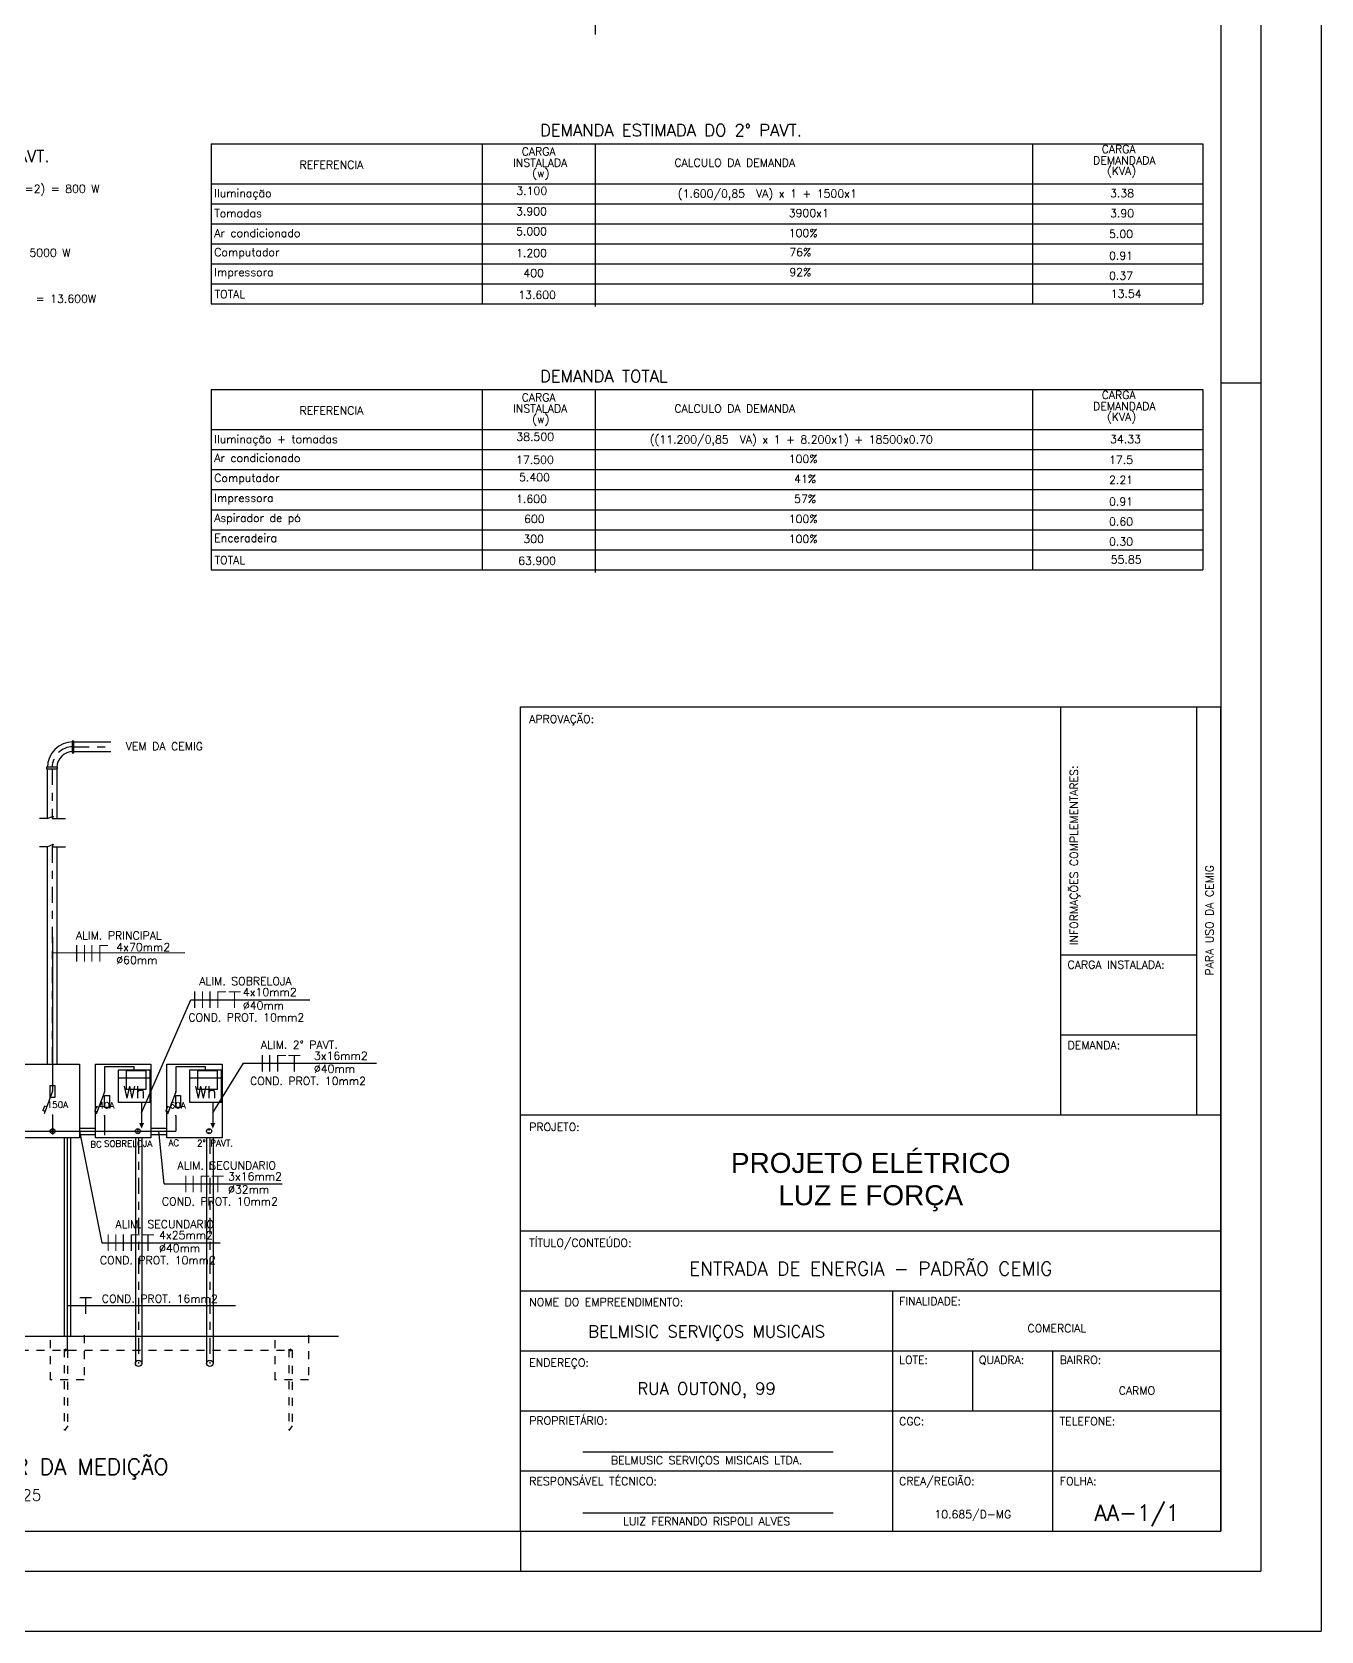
# Model space of a CAD drawing. Extents: x 44 to 87.6, y -168.1 to -136.9.
# Drawn here: x 71.46 to 87.57, y -168.12 to -148.13 of the extents above; entities that cross this region are included whole.
import ezdxf
from ezdxf.enums import TextEntityAlignment as Align

# ---------------------------------------------------------------- set-up
doc = ezdxf.new("R2010")
doc.units = 0
doc.header["$LTSCALE"] = 0.4
doc.header["$MEASUREMENT"] = 0
doc.linetypes.add('DASHDOT', pattern=[1, 0.5, -0.25, 0, -0.25])
doc.linetypes.add('HIDDEN', pattern=[0.375, 0.25, -0.125])
doc.layers.get('0').update_dxf_attribs({"linetype": 'CONTINUOUS'})
for name, color, linetype in [('CARIMBO', 3, 'CONTINUOUS'), ('FORMATO', 2, 'CONTINUOUS'), ('MEDICAO', 4, 'CONTINUOUS'), ('NOTAS', 3, 'CONTINUOUS'), ('TEXT_MEDICAO', 2, 'CONTINUOUS'), ('TITULOS', 6, 'CONTINUOUS')]:
    doc.layers.add(name, color=color, linetype=linetype)
doc.styles.add('ROMANS', font='romans.shx')
doc.styles.add('SANSSERIF', font='sas_____.pfb')

# ---------------------------------------------------------------- blocks, each defined once
blk = doc.blocks.new('A1')
at = {"layer": 'FORMATO', "color": 1}
for p, q in [((0.75, 30.45), (0.75, -0.75)), ((-0.5, 14.85), (0, 14.85)), ((-9.25, 0.5), (-9.25, 0)), ((-42.8, -0.75), (0.75, -0.75))]:
    blk.add_line(p, q, dxfattribs=at)
at = {"layer": 'FORMATO'}
for p in [(0, 29.7), (-42.05, 0)]:
    blk.add_line(p, (0, 0), dxfattribs=at)
at = {"layer": 'FORMATO', "color": 8}
for p in [(-0.5, 29.2), (-40.8, 0.5)]:
    blk.add_line(p, (-0.5, 0.5), dxfattribs=at)
blk = doc.blocks.new('A1_50')
at = {"layer": 'FORMATO'}
blk.add_blockref('A1', (42.8, 0.75), dxfattribs=at)
blk = doc.blocks.new('FAFANETE')
at = {"const_width": 0.015}
for points in [[(0.105, 0.105), (0.105, -0.105)], [(0.198, 0.105), (0.198, -0.105)], [(0.297, 0.105), (0.297, -0.105)], [(0.302, 0.098), (0.4, 0.098)], [(0.43, 0.098), (0.58, 0.098)], [(0.505, 0.105), (0.505, -0.105)]]:
    blk.add_lwpolyline(points, dxfattribs=at)
at = {"style": 'ROMANS'}
for tag, p in [('C', (0.095, 0.147)), ('B', (0.409, -0.25))]:
    blk.add_attdef(tag, p, '', height=0.1, dxfattribs=at)
blk = doc.blocks.new('TERRA')
at = {"const_width": 0.015}
for points in [[(-0.004, 0.098), (0.148, 0.098)], [(0.071, 0.105), (0.071, -0.105)]]:
    blk.add_lwpolyline(points, dxfattribs=at)
at = {"style": 'ROMANS', "flags": 1}
blk.add_attdef('C', (0.026, 0.118), '', height=0.1, dxfattribs=at)
at = {"style": 'ROMANS'}
blk.add_attdef('B', (0.026, -0.251), '', height=0.1, dxfattribs=at)
blk = doc.blocks.new('FAFAFANT')
at = {"const_width": 0.015}
for points in [[(0.008, 0.105), (0.008, -0.105)], [(0.105, 0.105), (0.105, -0.105)], [(0.198, 0.105), (0.198, -0.105)], [(0.297, 0.105), (0.297, -0.105)], [(0.302, 0.098), (0.4, 0.098)], [(0.43, 0.098), (0.58, 0.098)], [(0.505, 0.105), (0.505, -0.105)]]:
    blk.add_lwpolyline(points, dxfattribs=at)
at = {"style": 'ROMANS'}
for tag, p in [('C', (0.095, 0.147)), ('B', (0.42, -0.243))]:
    blk.add_attdef(tag, p, '', height=0.1, dxfattribs=at)
blk = doc.blocks.new('FAFAFANE')
at = {"const_width": 0.015}
for points in [[(0.0075, 0.105), (0.0075, -0.105)], [(0.105, 0.105), (0.105, -0.105)], [(0.1975, 0.105), (0.1975, -0.105)], [(0.2975, 0.105), (0.2975, -0.105)], [(0.3025, 0.0975), (0.4, 0.0975)]]:
    blk.add_lwpolyline(points, dxfattribs=at)
at = {"style": 'ROMANS'}
blk.add_attdef('C', (0.105, 0.12), '', height=0.1, dxfattribs=at)

msp = doc.modelspace()

# ---------------------------------------------------------------- linework, layer by layer
at = {"color": 2}
for p, q in [((78.343, -165.877), (81.47, -165.877)), ((78.343, -166.639), (81.47, -166.639))]:
    msp.add_line(p, q, dxfattribs=at)
at = {"layer": 'CARIMBO', "color": 8}
for p, q in [((77.566, -156.566), (86.316, -156.566)), ((77.566, -166.866), (77.566, -156.566))]:
    msp.add_line(p, q, dxfattribs=at)
at = {"layer": 'CARIMBO'}
for p, q in [((84.316, -161.666), (84.316, -156.566)), ((86.016, -161.666), (86.016, -156.566)), ((84.316, -159.666), (86.016, -159.666)), ((84.316, -160.666), (86.016, -160.666)), ((82.216, -166.866), (82.216, -163.866)), ((83.216, -165.366), (83.216, -164.616)), ((84.216, -166.866), (84.216, -164.616))]:
    msp.add_line(p, q, dxfattribs=at)
at = {"layer": 'CARIMBO', "color": 1}
for p, q in [((86.316, -166.866), (86.316, -156.566)), ((77.566, -166.866), (86.316, -166.866))]:
    msp.add_line(p, q, dxfattribs=at)
at = {"layer": 'CARIMBO', "color": 5}
for p, q in [((77.566, -161.666), (86.316, -161.666)), ((77.566, -163.116), (86.316, -163.116)), ((77.566, -163.866), (86.316, -163.866)), ((77.566, -164.616), (86.316, -164.616)), ((77.566, -165.366), (86.316, -165.366)), ((77.566, -166.116), (86.316, -166.116))]:
    msp.add_line(p, q, dxfattribs=at)
at = {"layer": 'MEDICAO', "color": 1}
for p, q in [((71.976, -157.005), (72.447, -157.005)), ((71.976, -157.125), (72.447, -157.125)), ((71.654, -157.34), (71.654, -157.961)), ((71.774, -157.34), (71.774, -157.961)), ((71.654, -157.961), (71.559, -157.961)), ((71.654, -157.961), (71.728, -157.931)), ((71.728, -157.931), (71.714, -157.961)), ((71.714, -157.961), (71.881, -157.961)), ((71.654, -158.315), (71.559, -158.315)), ((71.654, -158.315), (71.728, -158.285)), ((71.654, -158.318), (71.654, -161.031)), ((71.728, -158.285), (71.714, -158.315)), ((71.714, -158.315), (71.881, -158.315)), ((71.774, -158.318), (71.774, -161.031)), ((72.059, -161.83), (72.259, -161.83)), ((72.949, -161.83), (73.149, -161.83)), ((71.865, -161.951), (71.865, -164.431)), ((71.945, -161.951), (71.945, -164.431)), ((72.059, -161.91), (72.259, -161.91)), ((72.755, -161.951), (72.755, -164.771)), ((72.835, -161.951), (72.835, -164.771)), ((72.949, -161.91), (73.149, -161.91)), ((73.645, -161.951), (73.645, -164.771)), ((73.725, -161.951), (73.725, -164.771)), ((68.222, -164.431), (75.294, -164.431))]:
    msp.add_line(p, q, dxfattribs=at)
at = {"layer": 'MEDICAO', "color": 1, "linetype": 'DASHDOT'}
for p, q in [((71.976, -157.065), (72.447, -157.065)), ((71.714, -157.34), (71.714, -157.961)), ((71.714, -158.318), (71.714, -161.031)), ((72.059, -161.87), (72.259, -161.87)), ((72.795, -161.951), (72.795, -164.771)), ((72.949, -161.87), (73.149, -161.87)), ((73.685, -161.951), (73.685, -164.771))]:
    msp.add_line(p, q, dxfattribs=at)
at = {"layer": 'MEDICAO'}
for p, q in [((71.721, -159.443), (71.721, -161.369)), ((72.369, -161.065), (72.369, -161.376)), ((72.741, -161.065), (72.369, -161.065)), ((72.941, -161.109), (72.541, -161.109)), ((72.541, -161.109), (72.541, -161.509)), ((72.741, -161.109), (72.741, -161.065)), ((72.941, -161.509), (72.941, -161.109)), ((73.631, -161.065), (73.259, -161.065)), ((73.259, -161.065), (73.259, -161.376)), ((73.831, -161.109), (73.431, -161.109)), ((73.431, -161.109), (73.431, -161.509)), ((73.631, -161.109), (73.631, -161.065)), ((73.831, -161.509), (73.831, -161.109)), ((71.721, -161.369), (71.616, -161.651)), ((72.369, -161.376), (72.265, -161.658)), ((73.259, -161.376), (73.155, -161.658)), ((72.541, -161.509), (72.941, -161.509)), ((73.431, -161.509), (73.831, -161.509)), ((71.721, -161.669), (71.721, -161.913)), ((72.369, -161.676), (72.369, -161.92)), ((73.259, -161.676), (73.259, -161.87)), ((69.699, -161.87), (73.259, -161.87)), ((71.905, -161.951), (71.905, -164.604))]:
    msp.add_line(p, q, dxfattribs=at)
at = {"layer": 'MEDICAO', "color": 2}
for p, q in [((72.941, -161.209), (72.541, -161.209)), ((73.831, -161.209), (73.431, -161.209)), ((71.62, -161.556), (71.599, -161.612)), ((71.627, -161.622), (71.599, -161.612)), ((71.648, -161.566), (71.62, -161.556)), ((72.268, -161.563), (72.247, -161.619)), ((72.275, -161.629), (72.247, -161.619)), ((72.296, -161.573), (72.268, -161.563)), ((72.833, -161.509), (72.833, -161.769)), ((73.158, -161.563), (73.137, -161.619)), ((73.165, -161.629), (73.137, -161.619)), ((73.186, -161.573), (73.158, -161.563)), ((73.723, -161.509), (73.723, -161.769))]:
    msp.add_line(p, q, dxfattribs=at)
at = {"layer": 'MEDICAO', "color": 1, "linetype": 'HIDDEN'}
for p, q in [((71.695, -164.98), (71.695, -164.431)), ((71.695, -164.431), (72.114, -164.431)), ((72.114, -164.419), (72.114, -164.977)), ((74.5, -164.431), (74.919, -164.431)), ((74.5, -164.98), (74.5, -164.431)), ((74.919, -164.419), (74.919, -164.977)), ((68.72, -164.604), (74.694, -164.604)), ((71.866, -164.592), (71.866, -165.606)), ((71.909, -164.601), (71.909, -165.549)), ((74.671, -164.592), (74.671, -165.606)), ((74.714, -164.601), (74.714, -165.549)), ((72.114, -164.977), (71.7, -164.977)), ((74.919, -164.977), (74.505, -164.977)), ((71.91, -165.55), (71.868, -165.61)), ((74.714, -165.55), (74.673, -165.61))]:
    msp.add_line(p, q, dxfattribs=at)
at = {"layer": 'MEDICAO', "color": 1}
for points in [[(71.965, -157.142), (71.985, -157.142), (71.985, -156.997), (71.965, -156.997)], [(71.644, -157.34), (71.784, -157.34), (71.784, -157.319), (71.644, -157.319)], [(71.369, -161.951), (71.369, -161.031), (72.059, -161.031), (72.059, -161.951)], [(72.259, -161.951), (72.259, -161.031), (72.949, -161.031), (72.949, -161.951)], [(73.149, -161.951), (73.149, -161.031), (73.839, -161.031), (73.839, -161.951)], [(72.886, -161.11), (72.886, -161.35), (72.646, -161.35), (72.646, -161.11)], [(73.776, -161.11), (73.776, -161.35), (73.536, -161.35), (73.536, -161.11)], [(71.689, -161.45), (71.689, -161.299), (71.749, -161.299), (71.749, -161.45)], [(72.37, -161.575), (72.37, -161.424), (72.43, -161.424), (72.43, -161.575)], [(73.26, -161.575), (73.26, -161.424), (73.32, -161.424), (73.32, -161.575)]]:
    msp.add_lwpolyline(points, close=True, dxfattribs=at)
at = {"layer": 'MEDICAO'}
for points, const_width in [([(71.726, -161.369, 1), (71.716, -161.369, 1)], 0.01), ([(72.374, -161.376, 1), (72.364, -161.376, 1)], 0.01), ([(73.264, -161.376, 1), (73.254, -161.376, 1)], 0.01), ([(71.729, -161.863, -1), (71.714, -161.863, -1)], 0.015), ([(71.726, -161.669, 1), (71.716, -161.669, 1)], 0.01), ([(72.374, -161.676, 1), (72.364, -161.676, 1)], 0.01), ([(73.264, -161.676, 1), (73.254, -161.676, 1)], 0.01), ([(72.362, -161.87, 1), (72.377, -161.87, 1)], 0.015)]:
    msp.add_lwpolyline(points, format="xyb", close=True, dxfattribs=dict(at, const_width=const_width))
for points in [[(72.833, -161.769, 0.06, 0, 0), (72.833, -161.837, 0, 0, 0)], [(73.723, -161.769, 0.06, 0, 0), (73.723, -161.837, 0, 0, 0)]]:
    msp.add_lwpolyline(points, format="xyseb", dxfattribs=at)
at = {"layer": 'MEDICAO', "color": 1}
for centre, radius in [((71.722, -161.87), 0.0315), ((71.722, -161.853), 0.00291), ((72.786, -161.87), 0.0315), ((72.786, -161.853), 0.00291), ((73.676, -161.87), 0.0315), ((73.676, -161.853), 0.00291), ((71.722, -161.889), 0.00291), ((72.786, -161.889), 0.00291), ((73.676, -161.889), 0.00291), ((72.795, -164.771), 0.04), ((73.685, -164.771), 0.04)]:
    msp.add_circle(centre, radius, dxfattribs=at)
for centre, radius, start, end in [((71.976, -157.325), 0.32, 90, 180), ((71.976, -157.325), 0.2, 90, 180), ((71.885, -164.604), 0.01, 0, 180), ((71.885, -164.604), 0.01, 180, 0), ((74.694, -164.604), 0.01, 0, 180), ((74.694, -164.604), 0.01, 180, 0)]:
    msp.add_arc(centre, radius, start, end, dxfattribs=at)
at = {"layer": 'MEDICAO', "color": 1, "linetype": 'DASHDOT'}
msp.add_arc((71.976, -157.325), 0.26, 90, 180, dxfattribs=at)
at = {"layer": 'NOTAS'}
for p, q in [((78.498, -146.131), (78.498, -148.164)), ((73.703, -149.531), (86.091, -149.531)), ((73.703, -149.531), (73.703, -151.531)), ((77.086, -149.531), (77.086, -151.531)), ((78.498, -149.531), (78.498, -151.564)), ((83.96, -149.531), (83.96, -151.531)), ((86.091, -149.531), (86.091, -151.531)), ((73.703, -150.031), (86.091, -150.031)), ((73.703, -151.281), (86.091, -151.281)), ((73.703, -151.531), (86.091, -151.531)), ((73.703, -152.603), (86.091, -152.603)), ((73.703, -152.603), (73.703, -154.853)), ((77.086, -152.603), (77.086, -154.853)), ((78.498, -152.603), (78.498, -154.887)), ((83.96, -152.603), (83.96, -154.853)), ((86.091, -152.603), (86.091, -154.853)), ((73.703, -153.103), (86.091, -153.103)), ((73.703, -154.603), (86.091, -154.603)), ((73.703, -154.853), (86.091, -154.853))]:
    msp.add_line(p, q, dxfattribs=at)
at = {"layer": 'NOTAS', "color": 2}
for p, q in [((73.703, -150.281), (86.091, -150.281)), ((73.703, -150.531), (86.091, -150.531)), ((73.703, -150.781), (86.091, -150.781)), ((73.703, -151.031), (86.091, -151.031)), ((73.703, -151.281), (86.091, -151.281)), ((73.703, -151.281), (86.091, -151.281)), ((73.703, -151.281), (86.091, -151.281)), ((73.703, -153.353), (86.091, -153.353)), ((73.703, -153.603), (86.091, -153.603)), ((73.703, -153.853), (86.091, -153.853)), ((73.703, -154.103), (86.091, -154.103)), ((73.703, -154.353), (86.091, -154.353)), ((73.703, -154.603), (86.091, -154.603)), ((73.703, -154.603), (86.091, -154.603)), ((73.703, -154.603), (86.091, -154.603))]:
    msp.add_line(p, q, dxfattribs=at)
at = {"layer": 'TEXT_MEDICAO'}
for p, q in [((73.373, -159.641), (71.721, -159.646)), ((72.833, -161.639), (73.446, -160.227)), ((73.446, -160.227), (74.935, -160.227)), ((73.723, -161.639), (74.105, -161.021)), ((74.105, -161.021), (75.766, -161.021)), ((72.059, -161.87), (72.338, -163.263)), ((73.113, -162.529), (73.049, -161.87)), ((73.113, -162.529), (74.589, -162.529)), ((72.338, -163.263), (73.814, -163.263)), ((71.905, -164.049), (74.005, -164.049))]:
    msp.add_line(p, q, dxfattribs=at)

# ---------------------------------------------------------------- block references
msp.add_blockref('A1_50', (44.016, -168.116))
for name, p in [('FAFAFANE', (72.014, -159.646)), ('FAFAFANT', (73.489, -160.227)), ('FAFANETE', (74.235, -161.021)), ('FAFANETE', (73.28, -162.529)), ('FAFAFANT', (72.407, -163.263)), ('TERRA', (72.063, -164.049))]:
    msp.add_blockref(name, p, dxfattribs=at)

# ---------------------------------------------------------------- texts
at = {"layer": 'CARIMBO', "color": 3, "style": 'ROMANS'}
for s, p in [('APROVAÇÃO:', (77.675, -156.769)), ('CARGA INSTALADA:', (84.4, -159.839)), ('DEMANDA:', (84.4, -160.846)), ('PROJETO:', (77.675, -161.867)), ('TÍTULO/CONTEÚDO:', (77.675, -163.315)), ('NOME DO EMPREENDIMENTO:', (77.675, -164.055)), ('FINALIDADE:', (82.296, -164.045)), ('ENDEREÇO:', (77.675, -164.812)), ('LOTE:', (82.296, -164.778)), ('QUADRA:', (83.293, -164.778)), ('BAIRRO:', (84.301, -164.778)), ('PROPRIETÁRIO:', (77.675, -165.536)), ('CGC:', (82.296, -165.544)), ('TELEFONE:', (84.301, -165.544)), ('RESPONSÁVEL TÉCNICO:', (77.675, -166.293)), ('CREA/REGIÃO:', (82.296, -166.293)), ('FOLHA:', (84.303, -166.293))]:
    msp.add_text(s, height=0.1, dxfattribs=at).set_placement(p)
for s, p in [('INFORMAÇÕES COMPLEMENTARES:', (84.53, -159.547)), ('PARA USO DA CEMIG', (86.223, -159.925))]:
    msp.add_text(s, height=0.1, rotation=90, dxfattribs=at).set_placement(p)
at = {"layer": 'CARIMBO', "color": 6}
for s, height, style, p in [('PROJETO ELÉTRICO', 0.25, 'SANSSERIF', (81.941, -162.391)), ('LUZ E FORÇA', 0.25, 'SANSSERIF', (81.941, -162.795)), ('AA-1/1', 0.2, 'ROMANS', (85.266, -166.737))]:
    msp.add_text(s, height=height, dxfattribs=dict(at, style=style)).set_placement(p, align=Align.CENTER)
at = {"layer": 'CARIMBO', "color": 4, "style": 'ROMANS'}
for s, height, p in [('ENTRADA DE ENERGIA - PADRÃO CEMIG', 0.17, (81.941, -163.671)), ('BELMISIC SERVIÇOS MUSICAIS', 0.15, (79.891, -164.448)), ('COMERCIAL', 0.1, (84.266, -164.383)), ('RUA OUTONO, 99', 0.15, (79.891, -165.161)), ('CARMO', 0.1, (85.266, -165.161)), ('BELMUSIC SERVIÇOS MISICAIS LTDA.', 0.1, (79.891, -166.032))]:
    msp.add_text(s, height=height, dxfattribs=at).set_placement(p, align=Align.CENTER)
at = {"layer": 'CARIMBO', "style": 'ROMANS'}
for s, p in [('10.685/D-MG', (83.216, -166.707)), ('LUIZ FERNANDO RISPOLI ALVES', (79.891, -166.794))]:
    msp.add_text(s, height=0.1, dxfattribs=at).set_placement(p, align=Align.CENTER)
at = {"layer": 'MEDICAO', "color": 2, "style": 'ROMANS'}
for p in [(72.603, -161.456), (73.493, -161.456)]:
    msp.add_text('Wh', height=0.15, dxfattribs=at).set_placement(p)
at = {"layer": 'NOTAS', "color": 2, "style": 'ROMANS'}
msp.add_text('02 Condicionadores de ar 2500 W = 5000 W', height=0.1, dxfattribs=at).set_placement((68.834, -150.942))
at = {"layer": 'NOTAS', "color": 5, "style": 'ROMANS'}
for s, p in [('      TOTAL  2                      = 13.600W', (68.767, -151.518)), ('13.600', (77.538, -151.469)), ('13.54', (84.939, -151.454)), ('63.900', (77.538, -154.792)), ('55.85', (84.939, -154.777))]:
    msp.add_text(s, height=0.1, dxfattribs=at).set_placement(p)
at = {"layer": 'TEXT_MEDICAO', "color": 3, "style": 'ROMANS'}
for s, height, p in [('CARGA', 0.1, (77.581, -149.677)), ('CARGA', 0.1, (84.826, -149.647)), ('REFERENCIA', 0.1, (74.806, -149.842)), ('INSTALADA', 0.1, (77.473, -149.817)), ('(w)', 0.1, (77.713, -149.949)), ('CALCULO DA DEMANDA', 0.1, (79.488, -149.817)), ('DEMANDADA', 0.1, (84.719, -149.788)), ('(KVA)', 0.1, (84.892, -149.919)), ('CARGA', 0.1, (77.581, -152.75)), ('CARGA', 0.1, (84.826, -152.72)), ('REFERENCIA', 0.1, (74.806, -152.915)), ('INSTALADA', 0.1, (77.473, -152.89)), ('CALCULO DA DEMANDA', 0.1, (79.488, -152.89)), ('DEMANDADA', 0.1, (84.719, -152.86)), ('(w)', 0.1, (77.713, -153.022)), ('(KVA)', 0.1, (84.892, -152.992)), ('150A', 0.08, (71.647, -161.579)), ('40A', 0.08, (72.295, -161.586)), ('60A', 0.08, (73.185, -161.586)), ('BC', 0.08, (72.192, -162.073)), ('SOBRELOJA', 0.08, (72.363, -162.065)), ('AC', 0.08, (73.168, -162.055)), ('2%%D PAVT.', 0.08, (73.526, -162.059))]:
    msp.add_text(s, height=height, dxfattribs=at).set_placement(p)
at = {"layer": 'TEXT_MEDICAO', "style": 'ROMANS'}
for s, p in [('20 reatores com  perda de 100% (K=2) = 800 W', (68.836, -150.143)), ('Iluminação ', (73.741, -150.199)), ('3.100', (77.514, -150.169)), ('(1.600/0,85  VA) x 1 + 1500x1', (79.531, -150.203)), ('Tomadas', (73.741, -150.449)), ('3.900', (77.511, -150.425)), ('3900x1', (80.917, -150.446)), ('Ar condicionado ', (73.741, -150.696)), ('5.000', (77.511, -150.675)), ('100%', (80.917, -150.696)), ('5.00', (84.918, -150.708)), ('Computador ', (73.741, -150.935)), ('1.200', (77.511, -150.946)), ('76%', (80.924, -150.935)), ('0.91', (84.918, -150.979)), ('Impressora', (73.741, -151.185)), ('400', (77.602, -151.196)), ('92%', (80.924, -151.185)), ('0.37', (84.918, -151.229)), ('Iluminação + tomadas', (73.741, -153.272)), ('38.500', (77.514, -153.242)), ('((11.200/0,85  VA) x 1 + 8.200x1) + 18500x0.70', (79.181, -153.276)), ('Ar condicionado ', (73.741, -153.507)), ('17.500', (77.511, -153.53)), ('100%', (80.917, -153.519)), ('17.5', (84.918, -153.531)), ('Computador ', (73.741, -153.757)), ('5.400', (77.548, -153.748)), ('41%', (80.984, -153.769)), ('2.21', (84.918, -153.781)), ('Impressora', (73.741, -154.007)), ('1.600', (77.511, -154.019)), ('57%', (80.984, -154.019)), ('0.91', (84.918, -154.052)), ('Aspirador de pó', (73.741, -154.257)), ('600', (77.611, -154.269)), ('100%', (80.917, -154.269)), ('0.60', (84.918, -154.302)), ('Enceradeira', (73.741, -154.507)), ('300', (77.602, -154.519)), ('100%', (80.917, -154.519)), ('0.30', (84.918, -154.552)), ('VEM DA CEMIG', (72.635, -157.11)), ('ALIM. PRINCIPAL', (72.013, -159.475)), ('4x70mm2', (72.517, -159.619)), ('%%C60mm', (72.517, -159.781)), ('ALIM. SOBRELOJA', (73.554, -160.045)), ('4x10mm2', (74.098, -160.182)), ('%%C40mm', (74.098, -160.349)), ('COND. PROT. 10mm2', (73.417, -160.498)), ('ALIM. 2%%D PAVT.', (74.323, -160.839)), ('3x16mm2', (74.985, -160.977)), ('%%C40mm', (74.985, -161.139)), ('COND. PROT. 10mm2', (74.187, -161.292)), ('ALIM. SECUNDARIO', (73.281, -162.347)), ('3x16mm2', (73.913, -162.485)), ('%%C32mm', (73.913, -162.647)), ('COND. PROT. 10mm2', (73.087, -162.797)), ('ALIM. SECUNDARIO', (72.507, -163.082)), ('4x25mm2', (73.051, -163.219)), ('COND. PROT. 10mm2', (72.312, -163.532)), ('%%C40mm', (73.051, -163.381)), ('COND. PROT. 16mm2', (72.336, -164.013))]:
    msp.add_text(s, height=0.1, dxfattribs=at).set_placement(p)
at = {"layer": 'TEXT_MEDICAO', "color": 2, "style": 'ROMANS'}
for s, p in [('3.38', (84.931, -150.199)), ('3.90', (84.931, -150.449)), ('34.33', (84.931, -153.272))]:
    msp.add_text(s, height=0.1, dxfattribs=at).set_placement(p)
at = {"layer": 'TEXT_MEDICAO', "color": 5, "style": 'ROMANS'}
for p in [(73.298, -151.46), (73.298, -154.783)]:
    msp.add_text('      TOTAL  ', height=0.1, dxfattribs=at).set_placement(p)
at = {"layer": 'TITULOS', "color": 4, "style": 'ROMANS'}
for s, p in [('DEMANDA ESTIMADA DO 2%%D PAVT.', (77.81, -149.437)), ('CARGA ESTIMADA DO 2%%D PAVT.', (68.694, -149.759)), ('DEMANDA TOTAL', (77.81, -152.51))]:
    msp.add_text(s, height=0.15, dxfattribs=at).set_placement(p)
at = {"layer": 'TITULOS', "color": 6, "style": 'ROMANS'}
msp.add_text('UNIFILAR DA MEDIÇÃO', height=0.2, dxfattribs=at).set_placement((70.274, -166.162))
at = {"layer": 'TITULOS', "color": 3, "style": 'ROMANS'}
msp.add_text('ESCALA: 1:25', height=0.14, dxfattribs=at).set_placement((70.327, -166.487))

doc.saveas('drawing.dxf')
